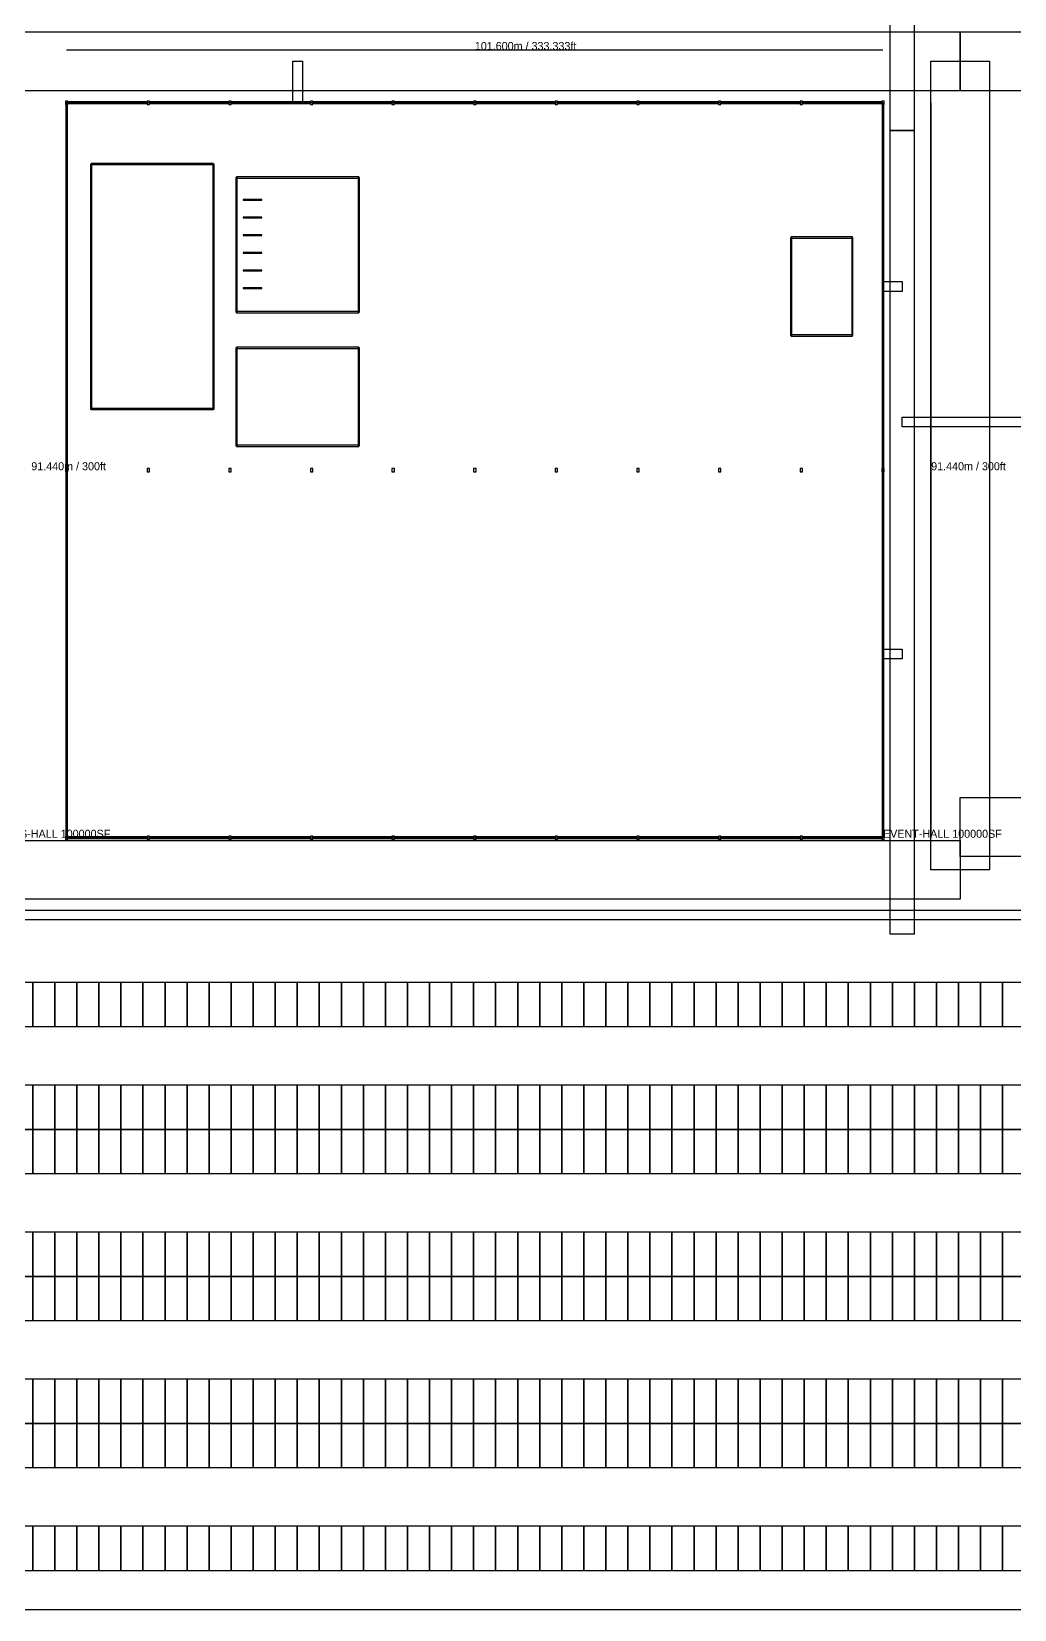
# Model space of a CAD drawing. Header units: metres. Extents: x 0 to 420, y -12 to 485.
# Drawn here: x 119.6 to 242, y 0 to 196.3 of the extents above; entities that cross this region are included whole.
import ezdxf

# ---------------------------------------------------------------- set-up
doc = ezdxf.new("R2010")
doc.units = ezdxf.units.M
for name, color, linetype in [('ASSUMED_BOUNDARY', 7, 'CONTINUOUS'), ('DIMENSIONS', 7, 'CONTINUOUS'), ('HALL_EVENT-HALL', 7, 'CONTINUOUS'), ('IFCCOLUMN', 7, 'CONTINUOUS'), ('IFCDOOR', 7, 'CONTINUOUS'), ('IFCWALL', 7, 'CONTINUOUS'), ('NOTES', 7, 'CONTINUOUS'), ('PARKING_L1', 7, 'CONTINUOUS'), ('SITE_ROADS', 7, 'CONTINUOUS'), ('SITE_WALKS', 7, 'CONTINUOUS')]:
    doc.layers.add(name, color=color, linetype=linetype)

msp = doc.modelspace()

# ---------------------------------------------------------------- linework, layer by layer
at = {"layer": 'ASSUMED_BOUNDARY'}
msp.add_lwpolyline([(0, 0), (420, 0), (420, 485.4), (0, 485.4)], close=True, dxfattribs=at)
at = {"layer": 'DIMENSIONS'}
for points in [[(225.6, 194), (124, 194)], [(231.6, 96), (231.6, 187.44)]]:
    msp.add_lwpolyline(points, dxfattribs=at)
at = {"layer": 'HALL_EVENT-HALL'}
msp.add_lwpolyline([(124, 96), (225.6, 96), (225.6, 187.44), (124, 187.44)], close=True, dxfattribs=at)
at = {"layer": 'IFCCOLUMN'}
for points in [[(123.85, 187.240002), (124.15, 187.240002), (124.15, 187.640002), (123.85, 187.640002)], [(134.010004, 187.240002), (134.310004, 187.240002), (134.310004, 187.640002), (134.010004, 187.640002)], [(144.170007, 187.240002), (144.470007, 187.240002), (144.470007, 187.640002), (144.170007, 187.640002)], [(154.329996, 187.240002), (154.629996, 187.240002), (154.629996, 187.640002), (154.329996, 187.640002)], [(164.489999, 187.240002), (164.789999, 187.240002), (164.789999, 187.640002), (164.489999, 187.640002)], [(174.650003, 187.240002), (174.950003, 187.240002), (174.950003, 187.640002), (174.650003, 187.640002)], [(184.810007, 187.240002), (185.110007, 187.240002), (185.110007, 187.640002), (184.810007, 187.640002)], [(194.969995, 187.240002), (195.269995, 187.240002), (195.269995, 187.640002), (194.969995, 187.640002)], [(205.129999, 187.240002), (205.429999, 187.240002), (205.429999, 187.640002), (205.129999, 187.640002)], [(215.290002, 187.240002), (215.590002, 187.240002), (215.590002, 187.640002), (215.290002, 187.640002)], [(225.450006, 187.240002), (225.750006, 187.240002), (225.750006, 187.640002), (225.450006, 187.640002)], [(123.85, 141.520001), (124.15, 141.520001), (124.15, 141.920001), (123.85, 141.920001)], [(134.010004, 141.520001), (134.310004, 141.520001), (134.310004, 141.920001), (134.010004, 141.920001)], [(144.170007, 141.520001), (144.470007, 141.520001), (144.470007, 141.920001), (144.170007, 141.920001)], [(154.329996, 141.520001), (154.629996, 141.520001), (154.629996, 141.920001), (154.329996, 141.920001)], [(164.489999, 141.520001), (164.789999, 141.520001), (164.789999, 141.920001), (164.489999, 141.920001)], [(174.650003, 141.520001), (174.950003, 141.520001), (174.950003, 141.920001), (174.650003, 141.920001)], [(184.810007, 141.520001), (185.110007, 141.520001), (185.110007, 141.920001), (184.810007, 141.920001)], [(194.969995, 141.520001), (195.269995, 141.520001), (195.269995, 141.920001), (194.969995, 141.920001)], [(205.129999, 141.520001), (205.429999, 141.520001), (205.429999, 141.920001), (205.129999, 141.920001)], [(215.290002, 141.520001), (215.590002, 141.520001), (215.590002, 141.920001), (215.290002, 141.920001)], [(225.450006, 141.520001), (225.750006, 141.520001), (225.750006, 141.920001), (225.450006, 141.920001)], [(123.85, 95.8), (124.15, 95.8), (124.15, 96.2), (123.85, 96.2)], [(134.010004, 95.8), (134.310004, 95.8), (134.310004, 96.2), (134.010004, 96.2)], [(144.170007, 95.8), (144.470007, 95.8), (144.470007, 96.2), (144.170007, 96.2)], [(154.329996, 95.8), (154.629996, 95.8), (154.629996, 96.2), (154.329996, 96.2)], [(164.489999, 95.8), (164.789999, 95.8), (164.789999, 96.2), (164.489999, 96.2)], [(174.650003, 95.8), (174.950003, 95.8), (174.950003, 96.2), (174.650003, 96.2)], [(184.810007, 95.8), (185.110007, 95.8), (185.110007, 96.2), (184.810007, 96.2)], [(194.969995, 95.8), (195.269995, 95.8), (195.269995, 96.2), (194.969995, 96.2)], [(205.129999, 95.8), (205.429999, 95.8), (205.429999, 96.2), (205.129999, 96.2)], [(215.290002, 95.8), (215.590002, 95.8), (215.590002, 96.2), (215.290002, 96.2)], [(225.450006, 95.8), (225.750006, 95.8), (225.750006, 96.2), (225.450006, 96.2)]]:
    msp.add_lwpolyline(points, close=True, dxfattribs=at)
at = {"layer": 'IFCDOOR'}
for points in [[(147.5712, 187.41), (151.2288, 187.41), (151.2288, 187.47), (147.5712, 187.47)], [(160.3428, 169.1516), (160.4028, 169.1516), (160.4028, 170.3716), (160.3428, 170.3716)], [(123.97, 163.3608), (124.03, 163.3608), (124.03, 165.7992), (123.97, 165.7992)], [(142.258, 163.97), (142.318, 163.97), (142.318, 165.19), (142.258, 165.19)], [(221.76, 163.97), (221.82, 163.97), (221.82, 165.19), (221.76, 165.19)], [(225.57, 163.3608), (225.63, 163.3608), (225.63, 165.7992), (225.57, 165.7992)], [(160.3428, 150.254), (160.4028, 150.254), (160.4028, 151.474), (160.3428, 151.474)], [(123.97, 117.6408), (124.03, 117.6408), (124.03, 120.0792), (123.97, 120.0792)], [(225.57, 117.6408), (225.63, 117.6408), (225.63, 120.0792), (225.57, 120.0792)], [(178.6608, 95.97), (181.0992, 95.97), (181.0992, 96.03), (178.6608, 96.03)]]:
    msp.add_lwpolyline(points, close=True, dxfattribs=at)
at = {"layer": 'IFCWALL'}
for points in [[(123.889999, 141.87), (124.110001, 141.87), (124.110001, 187.29), (123.889999, 187.29)], [(124.1, 187.33), (134.06, 187.33), (134.06, 187.55), (124.1, 187.55)], [(124.1, 187.33), (134.06, 187.33), (134.06, 187.55), (124.1, 187.55)], [(134.26, 187.33), (144.22, 187.33), (144.22, 187.55), (134.26, 187.55)], [(134.26, 187.33), (144.22, 187.33), (144.22, 187.55), (134.26, 187.55)], [(144.42, 187.33), (154.38, 187.33), (154.38, 187.55), (144.42, 187.55)], [(154.58, 187.33), (164.54, 187.33), (164.54, 187.55), (154.58, 187.55)], [(154.58, 187.33), (164.54, 187.33), (164.54, 187.55), (154.58, 187.55)], [(164.74, 187.33), (174.7, 187.33), (174.7, 187.55), (164.74, 187.55)], [(164.74, 187.33), (174.7, 187.33), (174.7, 187.55), (164.74, 187.55)], [(174.9, 187.33), (184.86, 187.33), (184.86, 187.55), (174.9, 187.55)], [(174.9, 187.33), (184.86, 187.33), (184.86, 187.55), (174.9, 187.55)], [(185.06, 187.33), (195.02, 187.33), (195.02, 187.55), (185.06, 187.55)], [(185.06, 187.33), (195.02, 187.33), (195.02, 187.55), (185.06, 187.55)], [(195.22, 187.33), (205.18, 187.33), (205.18, 187.55), (195.22, 187.55)], [(195.22, 187.33), (205.18, 187.33), (205.18, 187.55), (195.22, 187.55)], [(205.38, 187.33), (215.34, 187.33), (215.34, 187.55), (205.38, 187.55)], [(205.38, 187.33), (215.34, 187.33), (215.34, 187.55), (205.38, 187.55)], [(215.54, 187.33), (225.5, 187.33), (225.5, 187.55), (215.54, 187.55)], [(215.54, 187.33), (225.5, 187.33), (225.5, 187.55), (215.54, 187.55)], [(225.489999, 141.87), (225.710001, 141.87), (225.710001, 187.29), (225.489999, 187.29)], [(126.972999, 149.34), (127.123001, 149.34), (127.123001, 179.82), (126.972999, 179.82)], [(127.048, 179.745), (142.288, 179.745), (142.288, 179.895), (127.048, 179.895)], [(142.212999, 149.34), (142.363001, 149.34), (142.363001, 179.82), (142.212999, 179.82)], [(145.0578, 161.3796), (145.2078, 161.3796), (145.2078, 178.1436), (145.0578, 178.1436)], [(145.1328, 178.0686), (160.3728, 178.0686), (160.3728, 178.2186), (145.1328, 178.2186)], [(160.2978, 161.3796), (160.4478, 161.3796), (160.4478, 178.1436), (160.2978, 178.1436)], [(145.9828, 175.3396), (148.2828, 175.3396), (148.2828, 175.4196), (145.9828, 175.4196)], [(145.9828, 173.1396), (148.2828, 173.1396), (148.2828, 173.2196), (145.9828, 173.2196)], [(145.9828, 170.9396), (148.2828, 170.9396), (148.2828, 171.0196), (145.9828, 171.0196)], [(145.9828, 168.7396), (148.2828, 168.7396), (148.2828, 168.8196), (145.9828, 168.8196)], [(214.095, 158.484), (214.245, 158.484), (214.245, 170.676), (214.095, 170.676)], [(214.17, 170.601), (221.79, 170.601), (221.79, 170.751), (214.17, 170.751)], [(221.715, 158.484), (221.865, 158.484), (221.865, 170.676), (221.715, 170.676)], [(145.9828, 166.5396), (148.2828, 166.5396), (148.2828, 166.6196), (145.9828, 166.6196)], [(145.9828, 164.3396), (148.2828, 164.3396), (148.2828, 164.4196), (145.9828, 164.4196)], [(145.1328, 161.3046), (160.3728, 161.3046), (160.3728, 161.4546), (145.1328, 161.4546)], [(214.17, 158.409), (221.79, 158.409), (221.79, 158.559), (214.17, 158.559)], [(145.0578, 144.768), (145.2078, 144.768), (145.2078, 156.96), (145.0578, 156.96)], [(145.1328, 156.885), (160.3728, 156.885), (160.3728, 157.035), (145.1328, 157.035)], [(160.2978, 144.768), (160.4478, 144.768), (160.4478, 156.96), (160.2978, 156.96)], [(127.048, 149.265), (142.288, 149.265), (142.288, 149.415), (127.048, 149.415)], [(145.1328, 144.693), (160.3728, 144.693), (160.3728, 144.843), (145.1328, 144.843)], [(123.889999, 96.15), (124.110001, 96.15), (124.110001, 141.57), (123.889999, 141.57)], [(225.489999, 96.15), (225.710001, 96.15), (225.710001, 141.57), (225.489999, 141.57)], [(124.1, 95.89), (134.06, 95.89), (134.06, 96.11), (124.1, 96.11)], [(124.1, 95.89), (134.06, 95.89), (134.06, 96.11), (124.1, 96.11)], [(134.26, 95.89), (144.22, 95.89), (144.22, 96.11), (134.26, 96.11)], [(134.26, 95.89), (144.22, 95.89), (144.22, 96.11), (134.26, 96.11)], [(144.42, 95.89), (154.38, 95.89), (154.38, 96.11), (144.42, 96.11)], [(144.42, 95.89), (154.38, 95.89), (154.38, 96.11), (144.42, 96.11)], [(154.58, 95.89), (164.54, 95.89), (164.54, 96.11), (154.58, 96.11)], [(154.58, 95.89), (164.54, 95.89), (164.54, 96.11), (154.58, 96.11)], [(164.74, 95.89), (174.7, 95.89), (174.7, 96.11), (164.74, 96.11)], [(164.74, 95.89), (174.7, 95.89), (174.7, 96.11), (164.74, 96.11)], [(174.9, 95.89), (184.86, 95.89), (184.86, 96.11), (174.9, 96.11)], [(185.06, 95.89), (195.02, 95.89), (195.02, 96.11), (185.06, 96.11)], [(185.06, 95.89), (195.02, 95.89), (195.02, 96.11), (185.06, 96.11)], [(195.22, 95.89), (205.18, 95.89), (205.18, 96.11), (195.22, 96.11)], [(195.22, 95.89), (205.18, 95.89), (205.18, 96.11), (195.22, 96.11)], [(205.38, 95.89), (215.34, 95.89), (215.34, 96.11), (205.38, 96.11)], [(205.38, 95.89), (215.34, 95.89), (215.34, 96.11), (205.38, 96.11)], [(215.54, 95.89), (225.5, 95.89), (225.5, 96.11), (215.54, 96.11)], [(215.54, 95.89), (225.5, 95.89), (225.5, 96.11), (215.54, 96.11)]]:
    msp.add_lwpolyline(points, close=True, dxfattribs=at)
at = {"layer": 'PARKING_L1'}
for points in [[(117.0432, 72.5216), (119.7864, 72.5216), (119.7864, 78.008), (117.0432, 78.008)], [(119.7864, 72.5216), (122.5296, 72.5216), (122.5296, 78.008), (119.7864, 78.008)], [(122.5296, 72.5216), (125.2728, 72.5216), (125.2728, 78.008), (122.5296, 78.008)], [(125.2728, 72.5216), (128.016, 72.5216), (128.016, 78.008), (125.2728, 78.008)], [(128.016, 72.5216), (130.7592, 72.5216), (130.7592, 78.008), (128.016, 78.008)], [(130.7592, 72.5216), (133.5024, 72.5216), (133.5024, 78.008), (130.7592, 78.008)], [(133.5024, 72.5216), (136.2456, 72.5216), (136.2456, 78.008), (133.5024, 78.008)], [(136.2456, 72.5216), (138.9888, 72.5216), (138.9888, 78.008), (136.2456, 78.008)], [(138.9888, 72.5216), (141.732, 72.5216), (141.732, 78.008), (138.9888, 78.008)], [(141.732, 72.5216), (144.4752, 72.5216), (144.4752, 78.008), (141.732, 78.008)], [(144.4752, 72.5216), (147.2184, 72.5216), (147.2184, 78.008), (144.4752, 78.008)], [(147.2184, 72.5216), (149.9616, 72.5216), (149.9616, 78.008), (147.2184, 78.008)], [(149.9616, 72.5216), (152.7048, 72.5216), (152.7048, 78.008), (149.9616, 78.008)], [(152.7048, 72.5216), (155.448, 72.5216), (155.448, 78.008), (152.7048, 78.008)], [(155.448, 72.5216), (158.1912, 72.5216), (158.1912, 78.008), (155.448, 78.008)], [(158.1912, 72.5216), (160.9344, 72.5216), (160.9344, 78.008), (158.1912, 78.008)], [(160.9344, 72.5216), (163.6776, 72.5216), (163.6776, 78.008), (160.9344, 78.008)], [(163.6776, 72.5216), (166.4208, 72.5216), (166.4208, 78.008), (163.6776, 78.008)], [(166.4208, 72.5216), (169.164, 72.5216), (169.164, 78.008), (166.4208, 78.008)], [(169.164, 72.5216), (171.9072, 72.5216), (171.9072, 78.008), (169.164, 78.008)], [(171.9072, 72.5216), (174.6504, 72.5216), (174.6504, 78.008), (171.9072, 78.008)], [(174.6504, 72.5216), (177.3936, 72.5216), (177.3936, 78.008), (174.6504, 78.008)], [(177.3936, 72.5216), (180.1368, 72.5216), (180.1368, 78.008), (177.3936, 78.008)], [(180.1368, 72.5216), (182.88, 72.5216), (182.88, 78.008), (180.1368, 78.008)], [(182.88, 72.5216), (185.6232, 72.5216), (185.6232, 78.008), (182.88, 78.008)], [(185.6232, 72.5216), (188.3664, 72.5216), (188.3664, 78.008), (185.6232, 78.008)], [(188.3664, 72.5216), (191.1096, 72.5216), (191.1096, 78.008), (188.3664, 78.008)], [(191.1096, 72.5216), (193.8528, 72.5216), (193.8528, 78.008), (191.1096, 78.008)], [(193.8528, 72.5216), (196.596, 72.5216), (196.596, 78.008), (193.8528, 78.008)], [(196.596, 72.5216), (199.3392, 72.5216), (199.3392, 78.008), (196.596, 78.008)], [(199.3392, 72.5216), (202.0824, 72.5216), (202.0824, 78.008), (199.3392, 78.008)], [(202.0824, 72.5216), (204.8256, 72.5216), (204.8256, 78.008), (202.0824, 78.008)], [(204.8256, 72.5216), (207.5688, 72.5216), (207.5688, 78.008), (204.8256, 78.008)], [(207.5688, 72.5216), (210.312, 72.5216), (210.312, 78.008), (207.5688, 78.008)], [(210.312, 72.5216), (213.0552, 72.5216), (213.0552, 78.008), (210.312, 78.008)], [(213.0552, 72.5216), (215.7984, 72.5216), (215.7984, 78.008), (213.0552, 78.008)], [(215.7984, 72.5216), (218.5416, 72.5216), (218.5416, 78.008), (215.7984, 78.008)], [(218.5416, 72.5216), (221.2848, 72.5216), (221.2848, 78.008), (218.5416, 78.008)], [(221.2848, 72.5216), (224.028, 72.5216), (224.028, 78.008), (221.2848, 78.008)], [(224.028, 72.5216), (226.7712, 72.5216), (226.7712, 78.008), (224.028, 78.008)], [(226.7712, 72.5216), (229.5144, 72.5216), (229.5144, 78.008), (226.7712, 78.008)], [(229.5144, 72.5216), (232.2576, 72.5216), (232.2576, 78.008), (229.5144, 78.008)], [(232.2576, 72.5216), (235.0008, 72.5216), (235.0008, 78.008), (232.2576, 78.008)], [(235.0008, 72.5216), (237.744, 72.5216), (237.744, 78.008), (235.0008, 78.008)], [(237.744, 72.5216), (240.4872, 72.5216), (240.4872, 78.008), (237.744, 78.008)], [(240.4872, 72.5216), (243.2304, 72.5216), (243.2304, 78.008), (240.4872, 78.008)], [(117.0432, 59.72), (119.7864, 59.72), (119.7864, 65.2064), (117.0432, 65.2064)], [(119.7864, 59.72), (122.5296, 59.72), (122.5296, 65.2064), (119.7864, 65.2064)], [(122.5296, 59.72), (125.2728, 59.72), (125.2728, 65.2064), (122.5296, 65.2064)], [(125.2728, 59.72), (128.016, 59.72), (128.016, 65.2064), (125.2728, 65.2064)], [(128.016, 59.72), (130.7592, 59.72), (130.7592, 65.2064), (128.016, 65.2064)], [(130.7592, 59.72), (133.5024, 59.72), (133.5024, 65.2064), (130.7592, 65.2064)], [(133.5024, 59.72), (136.2456, 59.72), (136.2456, 65.2064), (133.5024, 65.2064)], [(136.2456, 59.72), (138.9888, 59.72), (138.9888, 65.2064), (136.2456, 65.2064)], [(138.9888, 59.72), (141.732, 59.72), (141.732, 65.2064), (138.9888, 65.2064)], [(141.732, 59.72), (144.4752, 59.72), (144.4752, 65.2064), (141.732, 65.2064)], [(144.4752, 59.72), (147.2184, 59.72), (147.2184, 65.2064), (144.4752, 65.2064)], [(147.2184, 59.72), (149.9616, 59.72), (149.9616, 65.2064), (147.2184, 65.2064)], [(149.9616, 59.72), (152.7048, 59.72), (152.7048, 65.2064), (149.9616, 65.2064)], [(152.7048, 59.72), (155.448, 59.72), (155.448, 65.2064), (152.7048, 65.2064)], [(155.448, 59.72), (158.1912, 59.72), (158.1912, 65.2064), (155.448, 65.2064)], [(158.1912, 59.72), (160.9344, 59.72), (160.9344, 65.2064), (158.1912, 65.2064)], [(160.9344, 59.72), (163.6776, 59.72), (163.6776, 65.2064), (160.9344, 65.2064)], [(163.6776, 59.72), (166.4208, 59.72), (166.4208, 65.2064), (163.6776, 65.2064)], [(166.4208, 59.72), (169.164, 59.72), (169.164, 65.2064), (166.4208, 65.2064)], [(169.164, 59.72), (171.9072, 59.72), (171.9072, 65.2064), (169.164, 65.2064)], [(171.9072, 59.72), (174.6504, 59.72), (174.6504, 65.2064), (171.9072, 65.2064)], [(174.6504, 59.72), (177.3936, 59.72), (177.3936, 65.2064), (174.6504, 65.2064)], [(177.3936, 59.72), (180.1368, 59.72), (180.1368, 65.2064), (177.3936, 65.2064)], [(180.1368, 59.72), (182.88, 59.72), (182.88, 65.2064), (180.1368, 65.2064)], [(182.88, 59.72), (185.6232, 59.72), (185.6232, 65.2064), (182.88, 65.2064)], [(185.6232, 59.72), (188.3664, 59.72), (188.3664, 65.2064), (185.6232, 65.2064)], [(188.3664, 59.72), (191.1096, 59.72), (191.1096, 65.2064), (188.3664, 65.2064)], [(191.1096, 59.72), (193.8528, 59.72), (193.8528, 65.2064), (191.1096, 65.2064)], [(193.8528, 59.72), (196.596, 59.72), (196.596, 65.2064), (193.8528, 65.2064)], [(196.596, 59.72), (199.3392, 59.72), (199.3392, 65.2064), (196.596, 65.2064)], [(199.3392, 59.72), (202.0824, 59.72), (202.0824, 65.2064), (199.3392, 65.2064)], [(202.0824, 59.72), (204.8256, 59.72), (204.8256, 65.2064), (202.0824, 65.2064)], [(204.8256, 59.72), (207.5688, 59.72), (207.5688, 65.2064), (204.8256, 65.2064)], [(207.5688, 59.72), (210.312, 59.72), (210.312, 65.2064), (207.5688, 65.2064)], [(210.312, 59.72), (213.0552, 59.72), (213.0552, 65.2064), (210.312, 65.2064)], [(213.0552, 59.72), (215.7984, 59.72), (215.7984, 65.2064), (213.0552, 65.2064)], [(215.7984, 59.72), (218.5416, 59.72), (218.5416, 65.2064), (215.7984, 65.2064)], [(218.5416, 59.72), (221.2848, 59.72), (221.2848, 65.2064), (218.5416, 65.2064)], [(221.2848, 59.72), (224.028, 59.72), (224.028, 65.2064), (221.2848, 65.2064)], [(224.028, 59.72), (226.7712, 59.72), (226.7712, 65.2064), (224.028, 65.2064)], [(226.7712, 59.72), (229.5144, 59.72), (229.5144, 65.2064), (226.7712, 65.2064)], [(229.5144, 59.72), (232.2576, 59.72), (232.2576, 65.2064), (229.5144, 65.2064)], [(232.2576, 59.72), (235.0008, 59.72), (235.0008, 65.2064), (232.2576, 65.2064)], [(235.0008, 59.72), (237.744, 59.72), (237.744, 65.2064), (235.0008, 65.2064)], [(237.744, 59.72), (240.4872, 59.72), (240.4872, 65.2064), (237.744, 65.2064)], [(240.4872, 59.72), (243.2304, 59.72), (243.2304, 65.2064), (240.4872, 65.2064)], [(117.0432, 54.2336), (119.7864, 54.2336), (119.7864, 59.72), (117.0432, 59.72)], [(119.7864, 54.2336), (122.5296, 54.2336), (122.5296, 59.72), (119.7864, 59.72)], [(122.5296, 54.2336), (125.2728, 54.2336), (125.2728, 59.72), (122.5296, 59.72)], [(125.2728, 54.2336), (128.016, 54.2336), (128.016, 59.72), (125.2728, 59.72)], [(128.016, 54.2336), (130.7592, 54.2336), (130.7592, 59.72), (128.016, 59.72)], [(130.7592, 54.2336), (133.5024, 54.2336), (133.5024, 59.72), (130.7592, 59.72)], [(133.5024, 54.2336), (136.2456, 54.2336), (136.2456, 59.72), (133.5024, 59.72)], [(136.2456, 54.2336), (138.9888, 54.2336), (138.9888, 59.72), (136.2456, 59.72)], [(138.9888, 54.2336), (141.732, 54.2336), (141.732, 59.72), (138.9888, 59.72)], [(141.732, 54.2336), (144.4752, 54.2336), (144.4752, 59.72), (141.732, 59.72)], [(144.4752, 54.2336), (147.2184, 54.2336), (147.2184, 59.72), (144.4752, 59.72)], [(147.2184, 54.2336), (149.9616, 54.2336), (149.9616, 59.72), (147.2184, 59.72)], [(149.9616, 54.2336), (152.7048, 54.2336), (152.7048, 59.72), (149.9616, 59.72)], [(152.7048, 54.2336), (155.448, 54.2336), (155.448, 59.72), (152.7048, 59.72)], [(155.448, 54.2336), (158.1912, 54.2336), (158.1912, 59.72), (155.448, 59.72)], [(158.1912, 54.2336), (160.9344, 54.2336), (160.9344, 59.72), (158.1912, 59.72)], [(160.9344, 54.2336), (163.6776, 54.2336), (163.6776, 59.72), (160.9344, 59.72)], [(163.6776, 54.2336), (166.4208, 54.2336), (166.4208, 59.72), (163.6776, 59.72)], [(166.4208, 54.2336), (169.164, 54.2336), (169.164, 59.72), (166.4208, 59.72)], [(169.164, 54.2336), (171.9072, 54.2336), (171.9072, 59.72), (169.164, 59.72)], [(171.9072, 54.2336), (174.6504, 54.2336), (174.6504, 59.72), (171.9072, 59.72)], [(174.6504, 54.2336), (177.3936, 54.2336), (177.3936, 59.72), (174.6504, 59.72)], [(177.3936, 54.2336), (180.1368, 54.2336), (180.1368, 59.72), (177.3936, 59.72)], [(180.1368, 54.2336), (182.88, 54.2336), (182.88, 59.72), (180.1368, 59.72)], [(182.88, 54.2336), (185.6232, 54.2336), (185.6232, 59.72), (182.88, 59.72)], [(185.6232, 54.2336), (188.3664, 54.2336), (188.3664, 59.72), (185.6232, 59.72)], [(188.3664, 54.2336), (191.1096, 54.2336), (191.1096, 59.72), (188.3664, 59.72)], [(191.1096, 54.2336), (193.8528, 54.2336), (193.8528, 59.72), (191.1096, 59.72)], [(193.8528, 54.2336), (196.596, 54.2336), (196.596, 59.72), (193.8528, 59.72)], [(196.596, 54.2336), (199.3392, 54.2336), (199.3392, 59.72), (196.596, 59.72)], [(199.3392, 54.2336), (202.0824, 54.2336), (202.0824, 59.72), (199.3392, 59.72)], [(202.0824, 54.2336), (204.8256, 54.2336), (204.8256, 59.72), (202.0824, 59.72)], [(204.8256, 54.2336), (207.5688, 54.2336), (207.5688, 59.72), (204.8256, 59.72)], [(207.5688, 54.2336), (210.312, 54.2336), (210.312, 59.72), (207.5688, 59.72)], [(210.312, 54.2336), (213.0552, 54.2336), (213.0552, 59.72), (210.312, 59.72)], [(213.0552, 54.2336), (215.7984, 54.2336), (215.7984, 59.72), (213.0552, 59.72)], [(215.7984, 54.2336), (218.5416, 54.2336), (218.5416, 59.72), (215.7984, 59.72)], [(218.5416, 54.2336), (221.2848, 54.2336), (221.2848, 59.72), (218.5416, 59.72)], [(221.2848, 54.2336), (224.028, 54.2336), (224.028, 59.72), (221.2848, 59.72)], [(224.028, 54.2336), (226.7712, 54.2336), (226.7712, 59.72), (224.028, 59.72)], [(226.7712, 54.2336), (229.5144, 54.2336), (229.5144, 59.72), (226.7712, 59.72)], [(229.5144, 54.2336), (232.2576, 54.2336), (232.2576, 59.72), (229.5144, 59.72)], [(232.2576, 54.2336), (235.0008, 54.2336), (235.0008, 59.72), (232.2576, 59.72)], [(235.0008, 54.2336), (237.744, 54.2336), (237.744, 59.72), (235.0008, 59.72)], [(237.744, 54.2336), (240.4872, 54.2336), (240.4872, 59.72), (237.744, 59.72)], [(240.4872, 54.2336), (243.2304, 54.2336), (243.2304, 59.72), (240.4872, 59.72)], [(117.0432, 41.432), (119.7864, 41.432), (119.7864, 46.9184), (117.0432, 46.9184)], [(119.7864, 41.432), (122.5296, 41.432), (122.5296, 46.9184), (119.7864, 46.9184)], [(122.5296, 41.432), (125.2728, 41.432), (125.2728, 46.9184), (122.5296, 46.9184)], [(125.2728, 41.432), (128.016, 41.432), (128.016, 46.9184), (125.2728, 46.9184)], [(128.016, 41.432), (130.7592, 41.432), (130.7592, 46.9184), (128.016, 46.9184)], [(130.7592, 41.432), (133.5024, 41.432), (133.5024, 46.9184), (130.7592, 46.9184)], [(133.5024, 41.432), (136.2456, 41.432), (136.2456, 46.9184), (133.5024, 46.9184)], [(136.2456, 41.432), (138.9888, 41.432), (138.9888, 46.9184), (136.2456, 46.9184)], [(138.9888, 41.432), (141.732, 41.432), (141.732, 46.9184), (138.9888, 46.9184)], [(141.732, 41.432), (144.4752, 41.432), (144.4752, 46.9184), (141.732, 46.9184)], [(144.4752, 41.432), (147.2184, 41.432), (147.2184, 46.9184), (144.4752, 46.9184)], [(147.2184, 41.432), (149.9616, 41.432), (149.9616, 46.9184), (147.2184, 46.9184)], [(149.9616, 41.432), (152.7048, 41.432), (152.7048, 46.9184), (149.9616, 46.9184)], [(152.7048, 41.432), (155.448, 41.432), (155.448, 46.9184), (152.7048, 46.9184)], [(155.448, 41.432), (158.1912, 41.432), (158.1912, 46.9184), (155.448, 46.9184)], [(158.1912, 41.432), (160.9344, 41.432), (160.9344, 46.9184), (158.1912, 46.9184)], [(160.9344, 41.432), (163.6776, 41.432), (163.6776, 46.9184), (160.9344, 46.9184)], [(163.6776, 41.432), (166.4208, 41.432), (166.4208, 46.9184), (163.6776, 46.9184)], [(166.4208, 41.432), (169.164, 41.432), (169.164, 46.9184), (166.4208, 46.9184)], [(169.164, 41.432), (171.9072, 41.432), (171.9072, 46.9184), (169.164, 46.9184)], [(171.9072, 41.432), (174.6504, 41.432), (174.6504, 46.9184), (171.9072, 46.9184)], [(174.6504, 41.432), (177.3936, 41.432), (177.3936, 46.9184), (174.6504, 46.9184)], [(177.3936, 41.432), (180.1368, 41.432), (180.1368, 46.9184), (177.3936, 46.9184)], [(180.1368, 41.432), (182.88, 41.432), (182.88, 46.9184), (180.1368, 46.9184)], [(182.88, 41.432), (185.6232, 41.432), (185.6232, 46.9184), (182.88, 46.9184)], [(185.6232, 41.432), (188.3664, 41.432), (188.3664, 46.9184), (185.6232, 46.9184)], [(188.3664, 41.432), (191.1096, 41.432), (191.1096, 46.9184), (188.3664, 46.9184)], [(191.1096, 41.432), (193.8528, 41.432), (193.8528, 46.9184), (191.1096, 46.9184)], [(193.8528, 41.432), (196.596, 41.432), (196.596, 46.9184), (193.8528, 46.9184)], [(196.596, 41.432), (199.3392, 41.432), (199.3392, 46.9184), (196.596, 46.9184)], [(199.3392, 41.432), (202.0824, 41.432), (202.0824, 46.9184), (199.3392, 46.9184)], [(202.0824, 41.432), (204.8256, 41.432), (204.8256, 46.9184), (202.0824, 46.9184)], [(204.8256, 41.432), (207.5688, 41.432), (207.5688, 46.9184), (204.8256, 46.9184)], [(207.5688, 41.432), (210.312, 41.432), (210.312, 46.9184), (207.5688, 46.9184)], [(210.312, 41.432), (213.0552, 41.432), (213.0552, 46.9184), (210.312, 46.9184)], [(213.0552, 41.432), (215.7984, 41.432), (215.7984, 46.9184), (213.0552, 46.9184)], [(215.7984, 41.432), (218.5416, 41.432), (218.5416, 46.9184), (215.7984, 46.9184)], [(218.5416, 41.432), (221.2848, 41.432), (221.2848, 46.9184), (218.5416, 46.9184)], [(221.2848, 41.432), (224.028, 41.432), (224.028, 46.9184), (221.2848, 46.9184)], [(224.028, 41.432), (226.7712, 41.432), (226.7712, 46.9184), (224.028, 46.9184)], [(226.7712, 41.432), (229.5144, 41.432), (229.5144, 46.9184), (226.7712, 46.9184)], [(229.5144, 41.432), (232.2576, 41.432), (232.2576, 46.9184), (229.5144, 46.9184)], [(232.2576, 41.432), (235.0008, 41.432), (235.0008, 46.9184), (232.2576, 46.9184)], [(235.0008, 41.432), (237.744, 41.432), (237.744, 46.9184), (235.0008, 46.9184)], [(237.744, 41.432), (240.4872, 41.432), (240.4872, 46.9184), (237.744, 46.9184)], [(240.4872, 41.432), (243.2304, 41.432), (243.2304, 46.9184), (240.4872, 46.9184)], [(117.0432, 35.9456), (119.7864, 35.9456), (119.7864, 41.432), (117.0432, 41.432)], [(119.7864, 35.9456), (122.5296, 35.9456), (122.5296, 41.432), (119.7864, 41.432)], [(122.5296, 35.9456), (125.2728, 35.9456), (125.2728, 41.432), (122.5296, 41.432)], [(125.2728, 35.9456), (128.016, 35.9456), (128.016, 41.432), (125.2728, 41.432)], [(128.016, 35.9456), (130.7592, 35.9456), (130.7592, 41.432), (128.016, 41.432)], [(130.7592, 35.9456), (133.5024, 35.9456), (133.5024, 41.432), (130.7592, 41.432)], [(133.5024, 35.9456), (136.2456, 35.9456), (136.2456, 41.432), (133.5024, 41.432)], [(136.2456, 35.9456), (138.9888, 35.9456), (138.9888, 41.432), (136.2456, 41.432)], [(138.9888, 35.9456), (141.732, 35.9456), (141.732, 41.432), (138.9888, 41.432)], [(141.732, 35.9456), (144.4752, 35.9456), (144.4752, 41.432), (141.732, 41.432)], [(144.4752, 35.9456), (147.2184, 35.9456), (147.2184, 41.432), (144.4752, 41.432)], [(147.2184, 35.9456), (149.9616, 35.9456), (149.9616, 41.432), (147.2184, 41.432)], [(149.9616, 35.9456), (152.7048, 35.9456), (152.7048, 41.432), (149.9616, 41.432)], [(152.7048, 35.9456), (155.448, 35.9456), (155.448, 41.432), (152.7048, 41.432)], [(155.448, 35.9456), (158.1912, 35.9456), (158.1912, 41.432), (155.448, 41.432)], [(158.1912, 35.9456), (160.9344, 35.9456), (160.9344, 41.432), (158.1912, 41.432)], [(160.9344, 35.9456), (163.6776, 35.9456), (163.6776, 41.432), (160.9344, 41.432)], [(163.6776, 35.9456), (166.4208, 35.9456), (166.4208, 41.432), (163.6776, 41.432)], [(166.4208, 35.9456), (169.164, 35.9456), (169.164, 41.432), (166.4208, 41.432)], [(169.164, 35.9456), (171.9072, 35.9456), (171.9072, 41.432), (169.164, 41.432)], [(171.9072, 35.9456), (174.6504, 35.9456), (174.6504, 41.432), (171.9072, 41.432)], [(174.6504, 35.9456), (177.3936, 35.9456), (177.3936, 41.432), (174.6504, 41.432)], [(177.3936, 35.9456), (180.1368, 35.9456), (180.1368, 41.432), (177.3936, 41.432)], [(180.1368, 35.9456), (182.88, 35.9456), (182.88, 41.432), (180.1368, 41.432)], [(182.88, 35.9456), (185.6232, 35.9456), (185.6232, 41.432), (182.88, 41.432)], [(185.6232, 35.9456), (188.3664, 35.9456), (188.3664, 41.432), (185.6232, 41.432)], [(188.3664, 35.9456), (191.1096, 35.9456), (191.1096, 41.432), (188.3664, 41.432)], [(191.1096, 35.9456), (193.8528, 35.9456), (193.8528, 41.432), (191.1096, 41.432)], [(193.8528, 35.9456), (196.596, 35.9456), (196.596, 41.432), (193.8528, 41.432)], [(196.596, 35.9456), (199.3392, 35.9456), (199.3392, 41.432), (196.596, 41.432)], [(199.3392, 35.9456), (202.0824, 35.9456), (202.0824, 41.432), (199.3392, 41.432)], [(202.0824, 35.9456), (204.8256, 35.9456), (204.8256, 41.432), (202.0824, 41.432)], [(204.8256, 35.9456), (207.5688, 35.9456), (207.5688, 41.432), (204.8256, 41.432)], [(207.5688, 35.9456), (210.312, 35.9456), (210.312, 41.432), (207.5688, 41.432)], [(210.312, 35.9456), (213.0552, 35.9456), (213.0552, 41.432), (210.312, 41.432)], [(213.0552, 35.9456), (215.7984, 35.9456), (215.7984, 41.432), (213.0552, 41.432)], [(215.7984, 35.9456), (218.5416, 35.9456), (218.5416, 41.432), (215.7984, 41.432)], [(218.5416, 35.9456), (221.2848, 35.9456), (221.2848, 41.432), (218.5416, 41.432)], [(221.2848, 35.9456), (224.028, 35.9456), (224.028, 41.432), (221.2848, 41.432)], [(224.028, 35.9456), (226.7712, 35.9456), (226.7712, 41.432), (224.028, 41.432)], [(226.7712, 35.9456), (229.5144, 35.9456), (229.5144, 41.432), (226.7712, 41.432)], [(229.5144, 35.9456), (232.2576, 35.9456), (232.2576, 41.432), (229.5144, 41.432)], [(232.2576, 35.9456), (235.0008, 35.9456), (235.0008, 41.432), (232.2576, 41.432)], [(235.0008, 35.9456), (237.744, 35.9456), (237.744, 41.432), (235.0008, 41.432)], [(237.744, 35.9456), (240.4872, 35.9456), (240.4872, 41.432), (237.744, 41.432)], [(240.4872, 35.9456), (243.2304, 35.9456), (243.2304, 41.432), (240.4872, 41.432)], [(117.0432, 23.144), (119.7864, 23.144), (119.7864, 28.6304), (117.0432, 28.6304)], [(119.7864, 23.144), (122.5296, 23.144), (122.5296, 28.6304), (119.7864, 28.6304)], [(122.5296, 23.144), (125.2728, 23.144), (125.2728, 28.6304), (122.5296, 28.6304)], [(125.2728, 23.144), (128.016, 23.144), (128.016, 28.6304), (125.2728, 28.6304)], [(128.016, 23.144), (130.7592, 23.144), (130.7592, 28.6304), (128.016, 28.6304)], [(130.7592, 23.144), (133.5024, 23.144), (133.5024, 28.6304), (130.7592, 28.6304)], [(133.5024, 23.144), (136.2456, 23.144), (136.2456, 28.6304), (133.5024, 28.6304)], [(136.2456, 23.144), (138.9888, 23.144), (138.9888, 28.6304), (136.2456, 28.6304)], [(138.9888, 23.144), (141.732, 23.144), (141.732, 28.6304), (138.9888, 28.6304)], [(141.732, 23.144), (144.4752, 23.144), (144.4752, 28.6304), (141.732, 28.6304)], [(144.4752, 23.144), (147.2184, 23.144), (147.2184, 28.6304), (144.4752, 28.6304)], [(147.2184, 23.144), (149.9616, 23.144), (149.9616, 28.6304), (147.2184, 28.6304)], [(149.9616, 23.144), (152.7048, 23.144), (152.7048, 28.6304), (149.9616, 28.6304)], [(152.7048, 23.144), (155.448, 23.144), (155.448, 28.6304), (152.7048, 28.6304)], [(155.448, 23.144), (158.1912, 23.144), (158.1912, 28.6304), (155.448, 28.6304)], [(158.1912, 23.144), (160.9344, 23.144), (160.9344, 28.6304), (158.1912, 28.6304)], [(160.9344, 23.144), (163.6776, 23.144), (163.6776, 28.6304), (160.9344, 28.6304)], [(163.6776, 23.144), (166.4208, 23.144), (166.4208, 28.6304), (163.6776, 28.6304)], [(166.4208, 23.144), (169.164, 23.144), (169.164, 28.6304), (166.4208, 28.6304)], [(169.164, 23.144), (171.9072, 23.144), (171.9072, 28.6304), (169.164, 28.6304)], [(171.9072, 23.144), (174.6504, 23.144), (174.6504, 28.6304), (171.9072, 28.6304)], [(174.6504, 23.144), (177.3936, 23.144), (177.3936, 28.6304), (174.6504, 28.6304)], [(177.3936, 23.144), (180.1368, 23.144), (180.1368, 28.6304), (177.3936, 28.6304)], [(180.1368, 23.144), (182.88, 23.144), (182.88, 28.6304), (180.1368, 28.6304)], [(182.88, 23.144), (185.6232, 23.144), (185.6232, 28.6304), (182.88, 28.6304)], [(185.6232, 23.144), (188.3664, 23.144), (188.3664, 28.6304), (185.6232, 28.6304)], [(188.3664, 23.144), (191.1096, 23.144), (191.1096, 28.6304), (188.3664, 28.6304)], [(191.1096, 23.144), (193.8528, 23.144), (193.8528, 28.6304), (191.1096, 28.6304)], [(193.8528, 23.144), (196.596, 23.144), (196.596, 28.6304), (193.8528, 28.6304)], [(196.596, 23.144), (199.3392, 23.144), (199.3392, 28.6304), (196.596, 28.6304)], [(199.3392, 23.144), (202.0824, 23.144), (202.0824, 28.6304), (199.3392, 28.6304)], [(202.0824, 23.144), (204.8256, 23.144), (204.8256, 28.6304), (202.0824, 28.6304)], [(204.8256, 23.144), (207.5688, 23.144), (207.5688, 28.6304), (204.8256, 28.6304)], [(207.5688, 23.144), (210.312, 23.144), (210.312, 28.6304), (207.5688, 28.6304)], [(210.312, 23.144), (213.0552, 23.144), (213.0552, 28.6304), (210.312, 28.6304)], [(213.0552, 23.144), (215.7984, 23.144), (215.7984, 28.6304), (213.0552, 28.6304)], [(215.7984, 23.144), (218.5416, 23.144), (218.5416, 28.6304), (215.7984, 28.6304)], [(218.5416, 23.144), (221.2848, 23.144), (221.2848, 28.6304), (218.5416, 28.6304)], [(221.2848, 23.144), (224.028, 23.144), (224.028, 28.6304), (221.2848, 28.6304)], [(224.028, 23.144), (226.7712, 23.144), (226.7712, 28.6304), (224.028, 28.6304)], [(226.7712, 23.144), (229.5144, 23.144), (229.5144, 28.6304), (226.7712, 28.6304)], [(229.5144, 23.144), (232.2576, 23.144), (232.2576, 28.6304), (229.5144, 28.6304)], [(232.2576, 23.144), (235.0008, 23.144), (235.0008, 28.6304), (232.2576, 28.6304)], [(235.0008, 23.144), (237.744, 23.144), (237.744, 28.6304), (235.0008, 28.6304)], [(237.744, 23.144), (240.4872, 23.144), (240.4872, 28.6304), (237.744, 28.6304)], [(240.4872, 23.144), (243.2304, 23.144), (243.2304, 28.6304), (240.4872, 28.6304)], [(117.0432, 17.6576), (119.7864, 17.6576), (119.7864, 23.144), (117.0432, 23.144)], [(119.7864, 17.6576), (122.5296, 17.6576), (122.5296, 23.144), (119.7864, 23.144)], [(122.5296, 17.6576), (125.2728, 17.6576), (125.2728, 23.144), (122.5296, 23.144)], [(125.2728, 17.6576), (128.016, 17.6576), (128.016, 23.144), (125.2728, 23.144)], [(128.016, 17.6576), (130.7592, 17.6576), (130.7592, 23.144), (128.016, 23.144)], [(130.7592, 17.6576), (133.5024, 17.6576), (133.5024, 23.144), (130.7592, 23.144)], [(133.5024, 17.6576), (136.2456, 17.6576), (136.2456, 23.144), (133.5024, 23.144)], [(136.2456, 17.6576), (138.9888, 17.6576), (138.9888, 23.144), (136.2456, 23.144)], [(138.9888, 17.6576), (141.732, 17.6576), (141.732, 23.144), (138.9888, 23.144)], [(141.732, 17.6576), (144.4752, 17.6576), (144.4752, 23.144), (141.732, 23.144)], [(144.4752, 17.6576), (147.2184, 17.6576), (147.2184, 23.144), (144.4752, 23.144)], [(147.2184, 17.6576), (149.9616, 17.6576), (149.9616, 23.144), (147.2184, 23.144)], [(149.9616, 17.6576), (152.7048, 17.6576), (152.7048, 23.144), (149.9616, 23.144)], [(152.7048, 17.6576), (155.448, 17.6576), (155.448, 23.144), (152.7048, 23.144)], [(155.448, 17.6576), (158.1912, 17.6576), (158.1912, 23.144), (155.448, 23.144)], [(158.1912, 17.6576), (160.9344, 17.6576), (160.9344, 23.144), (158.1912, 23.144)], [(160.9344, 17.6576), (163.6776, 17.6576), (163.6776, 23.144), (160.9344, 23.144)], [(163.6776, 17.6576), (166.4208, 17.6576), (166.4208, 23.144), (163.6776, 23.144)], [(166.4208, 17.6576), (169.164, 17.6576), (169.164, 23.144), (166.4208, 23.144)], [(169.164, 17.6576), (171.9072, 17.6576), (171.9072, 23.144), (169.164, 23.144)], [(171.9072, 17.6576), (174.6504, 17.6576), (174.6504, 23.144), (171.9072, 23.144)], [(174.6504, 17.6576), (177.3936, 17.6576), (177.3936, 23.144), (174.6504, 23.144)], [(177.3936, 17.6576), (180.1368, 17.6576), (180.1368, 23.144), (177.3936, 23.144)], [(180.1368, 17.6576), (182.88, 17.6576), (182.88, 23.144), (180.1368, 23.144)], [(182.88, 17.6576), (185.6232, 17.6576), (185.6232, 23.144), (182.88, 23.144)], [(185.6232, 17.6576), (188.3664, 17.6576), (188.3664, 23.144), (185.6232, 23.144)], [(188.3664, 17.6576), (191.1096, 17.6576), (191.1096, 23.144), (188.3664, 23.144)], [(191.1096, 17.6576), (193.8528, 17.6576), (193.8528, 23.144), (191.1096, 23.144)], [(193.8528, 17.6576), (196.596, 17.6576), (196.596, 23.144), (193.8528, 23.144)], [(196.596, 17.6576), (199.3392, 17.6576), (199.3392, 23.144), (196.596, 23.144)], [(199.3392, 17.6576), (202.0824, 17.6576), (202.0824, 23.144), (199.3392, 23.144)], [(202.0824, 17.6576), (204.8256, 17.6576), (204.8256, 23.144), (202.0824, 23.144)], [(204.8256, 17.6576), (207.5688, 17.6576), (207.5688, 23.144), (204.8256, 23.144)], [(207.5688, 17.6576), (210.312, 17.6576), (210.312, 23.144), (207.5688, 23.144)], [(210.312, 17.6576), (213.0552, 17.6576), (213.0552, 23.144), (210.312, 23.144)], [(213.0552, 17.6576), (215.7984, 17.6576), (215.7984, 23.144), (213.0552, 23.144)], [(215.7984, 17.6576), (218.5416, 17.6576), (218.5416, 23.144), (215.7984, 23.144)], [(218.5416, 17.6576), (221.2848, 17.6576), (221.2848, 23.144), (218.5416, 23.144)], [(221.2848, 17.6576), (224.028, 17.6576), (224.028, 23.144), (221.2848, 23.144)], [(224.028, 17.6576), (226.7712, 17.6576), (226.7712, 23.144), (224.028, 23.144)], [(226.7712, 17.6576), (229.5144, 17.6576), (229.5144, 23.144), (226.7712, 23.144)], [(229.5144, 17.6576), (232.2576, 17.6576), (232.2576, 23.144), (229.5144, 23.144)], [(232.2576, 17.6576), (235.0008, 17.6576), (235.0008, 23.144), (232.2576, 23.144)], [(235.0008, 17.6576), (237.744, 17.6576), (237.744, 23.144), (235.0008, 23.144)], [(237.744, 17.6576), (240.4872, 17.6576), (240.4872, 23.144), (237.744, 23.144)], [(240.4872, 17.6576), (243.2304, 17.6576), (243.2304, 23.144), (240.4872, 23.144)], [(117.0432, 4.856), (119.7864, 4.856), (119.7864, 10.3424), (117.0432, 10.3424)], [(119.7864, 4.856), (122.5296, 4.856), (122.5296, 10.3424), (119.7864, 10.3424)], [(122.5296, 4.856), (125.2728, 4.856), (125.2728, 10.3424), (122.5296, 10.3424)], [(125.2728, 4.856), (128.016, 4.856), (128.016, 10.3424), (125.2728, 10.3424)], [(128.016, 4.856), (130.7592, 4.856), (130.7592, 10.3424), (128.016, 10.3424)], [(130.7592, 4.856), (133.5024, 4.856), (133.5024, 10.3424), (130.7592, 10.3424)], [(133.5024, 4.856), (136.2456, 4.856), (136.2456, 10.3424), (133.5024, 10.3424)], [(136.2456, 4.856), (138.9888, 4.856), (138.9888, 10.3424), (136.2456, 10.3424)], [(138.9888, 4.856), (141.732, 4.856), (141.732, 10.3424), (138.9888, 10.3424)], [(141.732, 4.856), (144.4752, 4.856), (144.4752, 10.3424), (141.732, 10.3424)], [(144.4752, 4.856), (147.2184, 4.856), (147.2184, 10.3424), (144.4752, 10.3424)], [(147.2184, 4.856), (149.9616, 4.856), (149.9616, 10.3424), (147.2184, 10.3424)], [(149.9616, 4.856), (152.7048, 4.856), (152.7048, 10.3424), (149.9616, 10.3424)], [(152.7048, 4.856), (155.448, 4.856), (155.448, 10.3424), (152.7048, 10.3424)], [(155.448, 4.856), (158.1912, 4.856), (158.1912, 10.3424), (155.448, 10.3424)], [(158.1912, 4.856), (160.9344, 4.856), (160.9344, 10.3424), (158.1912, 10.3424)], [(160.9344, 4.856), (163.6776, 4.856), (163.6776, 10.3424), (160.9344, 10.3424)], [(163.6776, 4.856), (166.4208, 4.856), (166.4208, 10.3424), (163.6776, 10.3424)], [(166.4208, 4.856), (169.164, 4.856), (169.164, 10.3424), (166.4208, 10.3424)], [(169.164, 4.856), (171.9072, 4.856), (171.9072, 10.3424), (169.164, 10.3424)], [(171.9072, 4.856), (174.6504, 4.856), (174.6504, 10.3424), (171.9072, 10.3424)], [(174.6504, 4.856), (177.3936, 4.856), (177.3936, 10.3424), (174.6504, 10.3424)], [(177.3936, 4.856), (180.1368, 4.856), (180.1368, 10.3424), (177.3936, 10.3424)], [(180.1368, 4.856), (182.88, 4.856), (182.88, 10.3424), (180.1368, 10.3424)], [(182.88, 4.856), (185.6232, 4.856), (185.6232, 10.3424), (182.88, 10.3424)], [(185.6232, 4.856), (188.3664, 4.856), (188.3664, 10.3424), (185.6232, 10.3424)], [(188.3664, 4.856), (191.1096, 4.856), (191.1096, 10.3424), (188.3664, 10.3424)], [(191.1096, 4.856), (193.8528, 4.856), (193.8528, 10.3424), (191.1096, 10.3424)], [(193.8528, 4.856), (196.596, 4.856), (196.596, 10.3424), (193.8528, 10.3424)], [(196.596, 4.856), (199.3392, 4.856), (199.3392, 10.3424), (196.596, 10.3424)], [(199.3392, 4.856), (202.0824, 4.856), (202.0824, 10.3424), (199.3392, 10.3424)], [(202.0824, 4.856), (204.8256, 4.856), (204.8256, 10.3424), (202.0824, 10.3424)], [(204.8256, 4.856), (207.5688, 4.856), (207.5688, 10.3424), (204.8256, 10.3424)], [(207.5688, 4.856), (210.312, 4.856), (210.312, 10.3424), (207.5688, 10.3424)], [(210.312, 4.856), (213.0552, 4.856), (213.0552, 10.3424), (210.312, 10.3424)], [(213.0552, 4.856), (215.7984, 4.856), (215.7984, 10.3424), (213.0552, 10.3424)], [(215.7984, 4.856), (218.5416, 4.856), (218.5416, 10.3424), (215.7984, 10.3424)], [(218.5416, 4.856), (221.2848, 4.856), (221.2848, 10.3424), (218.5416, 10.3424)], [(221.2848, 4.856), (224.028, 4.856), (224.028, 10.3424), (221.2848, 10.3424)], [(224.028, 4.856), (226.7712, 4.856), (226.7712, 10.3424), (224.028, 10.3424)], [(226.7712, 4.856), (229.5144, 4.856), (229.5144, 10.3424), (226.7712, 10.3424)], [(229.5144, 4.856), (232.2576, 4.856), (232.2576, 10.3424), (229.5144, 10.3424)], [(232.2576, 4.856), (235.0008, 4.856), (235.0008, 10.3424), (232.2576, 10.3424)], [(235.0008, 4.856), (237.744, 4.856), (237.744, 10.3424), (235.0008, 10.3424)], [(237.744, 4.856), (240.4872, 4.856), (240.4872, 10.3424), (237.744, 10.3424)], [(240.4872, 4.856), (243.2304, 4.856), (243.2304, 10.3424), (240.4872, 10.3424)]]:
    msp.add_lwpolyline(points, close=True, dxfattribs=at)
at = {"layer": 'SITE_ROADS'}
for points in [[(5.5, 196.2576), (235.2, 196.2576), (235.2, 188.9424), (5.5, 188.9424)], [(235.2, 196.2576), (316, 196.2576), (316, 188.9424), (235.2, 188.9424)], [(231.5424, 92), (231.5424, 192.6), (238.8576, 192.6), (238.8576, 92)], [(416.3424, 93.6864), (235.2, 93.6864), (235.2, 101.0016), (416.3424, 101.0016)], [(3.6576, 95.6576), (235.2, 95.6576), (235.2, 88.3424), (3.6576, 88.3424)], [(0, 17.6576), (420, 17.6576), (420, 10.3424), (0, 10.3424)]]:
    msp.add_lwpolyline(points, close=True, dxfattribs=at)
at = {"layer": 'SITE_WALKS'}
for points in [[(226.5, 184), (226.5, 199.338827), (229.5, 199.338827), (229.5, 184)], [(153.3628, 192.6), (153.3628, 187.44), (152.1428, 187.44), (152.1428, 192.6)], [(226.5, 84), (226.5, 184), (229.5, 184), (229.5, 84)], [(228, 163.97), (225.6, 163.97), (225.6, 165.19), (228, 165.19)], [(418.5, 147.123333), (228, 147.123333), (228, 148.343333), (418.5, 148.343333)], [(228, 118.25), (225.6, 118.25), (225.6, 119.47), (228, 119.47)], [(418.5, 85.79), (115.5, 85.79), (115.5, 87.01), (418.5, 87.01)]]:
    msp.add_lwpolyline(points, close=True, dxfattribs=at)

# ---------------------------------------------------------------- texts
at = {"layer": 'DIMENSIONS'}
for s, p in [('101.600m / 333.333ft', (174.8, 194)), ('91.440m / 300ft', (119.6, 141.72)), ('91.440m / 300ft', (231.6, 141.72))]:
    msp.add_text(s, height=1, dxfattribs=at).set_placement(p)
at = {"layer": 'NOTES'}
for s, p in [('SPORTS-HALL 100000SF', (113.6, 96)), ('EVENT-HALL 100000SF', (225.6, 96))]:
    msp.add_text(s, height=1, dxfattribs=at).set_placement(p)

doc.saveas('drawing.dxf')
